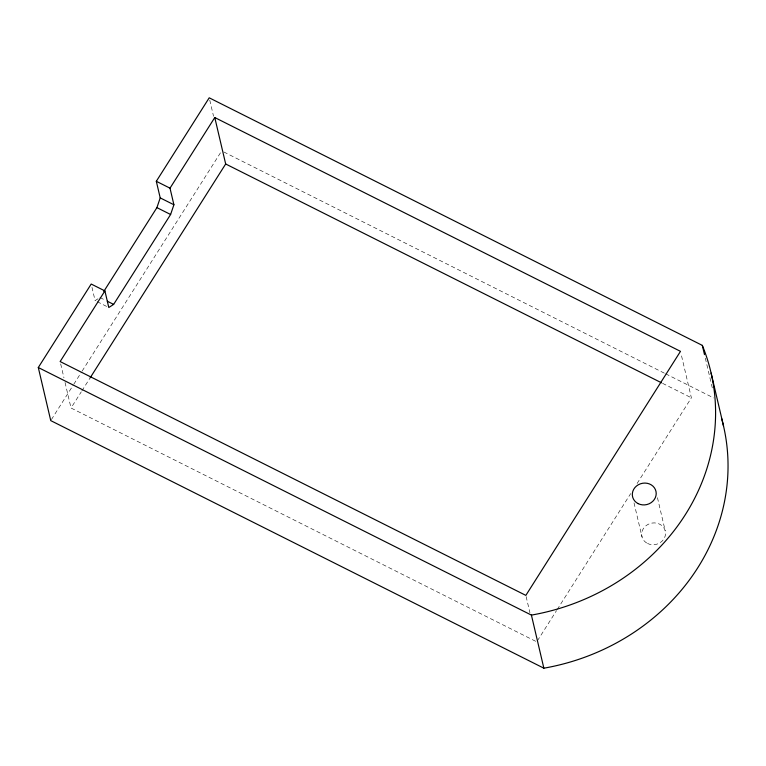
<?xml version="1.0" encoding="UTF-8"?>
<svg xmlns="http://www.w3.org/2000/svg" width="766" height="766" viewBox="0 0 766 766"><rect width="100%" height="100%" fill="white"/><g stroke="black" fill="none" stroke-linecap="round" stroke-linejoin="round"><path stroke-width="0.57" stroke-dasharray="3.83 2.87" d="M51.389 419.596L73.153 385.25M73.795 384.245L81.474 372.123M82.115 371.108L221.029 151.907M535.683 641.295L71.027 408.01L81.253 391.876M81.895 390.861L90.206 377.753M537.387 640.826L556.556 610.569M557.198 609.564L630.677 493.601M637.073 483.518L691.382 397.813L681.031 353.681M98 298.769L95.089 300.626L91.977 287.355M223.806 151.974L664.61 373.291M665.683 373.827L713.711 397.947M662.542 383.326L691.382 397.813M99.944 297.524L105.21 300.167M97.205 301.689L107.738 306.975M705.304 358.086L712.342 388.094M657.448 497.661L665.185 530.656M634.018 502.85L642.023 536.985M526.127 596.542L529.938 612.8M209.76 100.116L213.551 116.279M60.677 363.879L63.951 377.81M65.043 382.454L71.027 408.01M647.5 543.448A12.007 10.868 -13.2 0 0 665.549 533.471A12.007 10.868 -13.2 0 0 647.758 524.538A12.007 10.868 -13.2 0 0 647.5 543.448"/><path stroke-width="1.15" d="M103.783 291.463L156.915 207.624L160.209 197.887L156.312 181.293L209.214 97.809L702.326 345.389L704.49 354.62M104.904 290.917L108.791 307.511L113.636 304.399L170.607 214.499L173.901 204.761L170.014 188.168L214.777 117.533L680.486 351.355L525.849 595.383L60.141 361.552L104.904 290.917L91.202 284.042L38.3 367.517L50.748 420.611L543.86 668.191A216.519 195.914 -13.2 0 0 721.553 418.265M90.206 377.753L225.673 163.981L214.777 117.533M225.673 163.981L661.479 382.789M156.312 181.293L170.014 188.168M160.209 197.887L173.901 204.761M156.915 207.624L170.607 214.499M107.317 301.23L113.636 304.399M38.3 367.517L531.413 615.098L543.86 668.191M711.097 373.042L723.554 426.135M702.326 345.389A216.519 195.914 -13.2 0 1 531.413 615.098M638.155 503.635A12.007 10.868 -13.2 0 0 656.213 493.649A12.007 10.868 -13.2 0 0 638.413 484.715A12.007 10.868 -13.2 0 0 638.155 503.635"/></g></svg>
